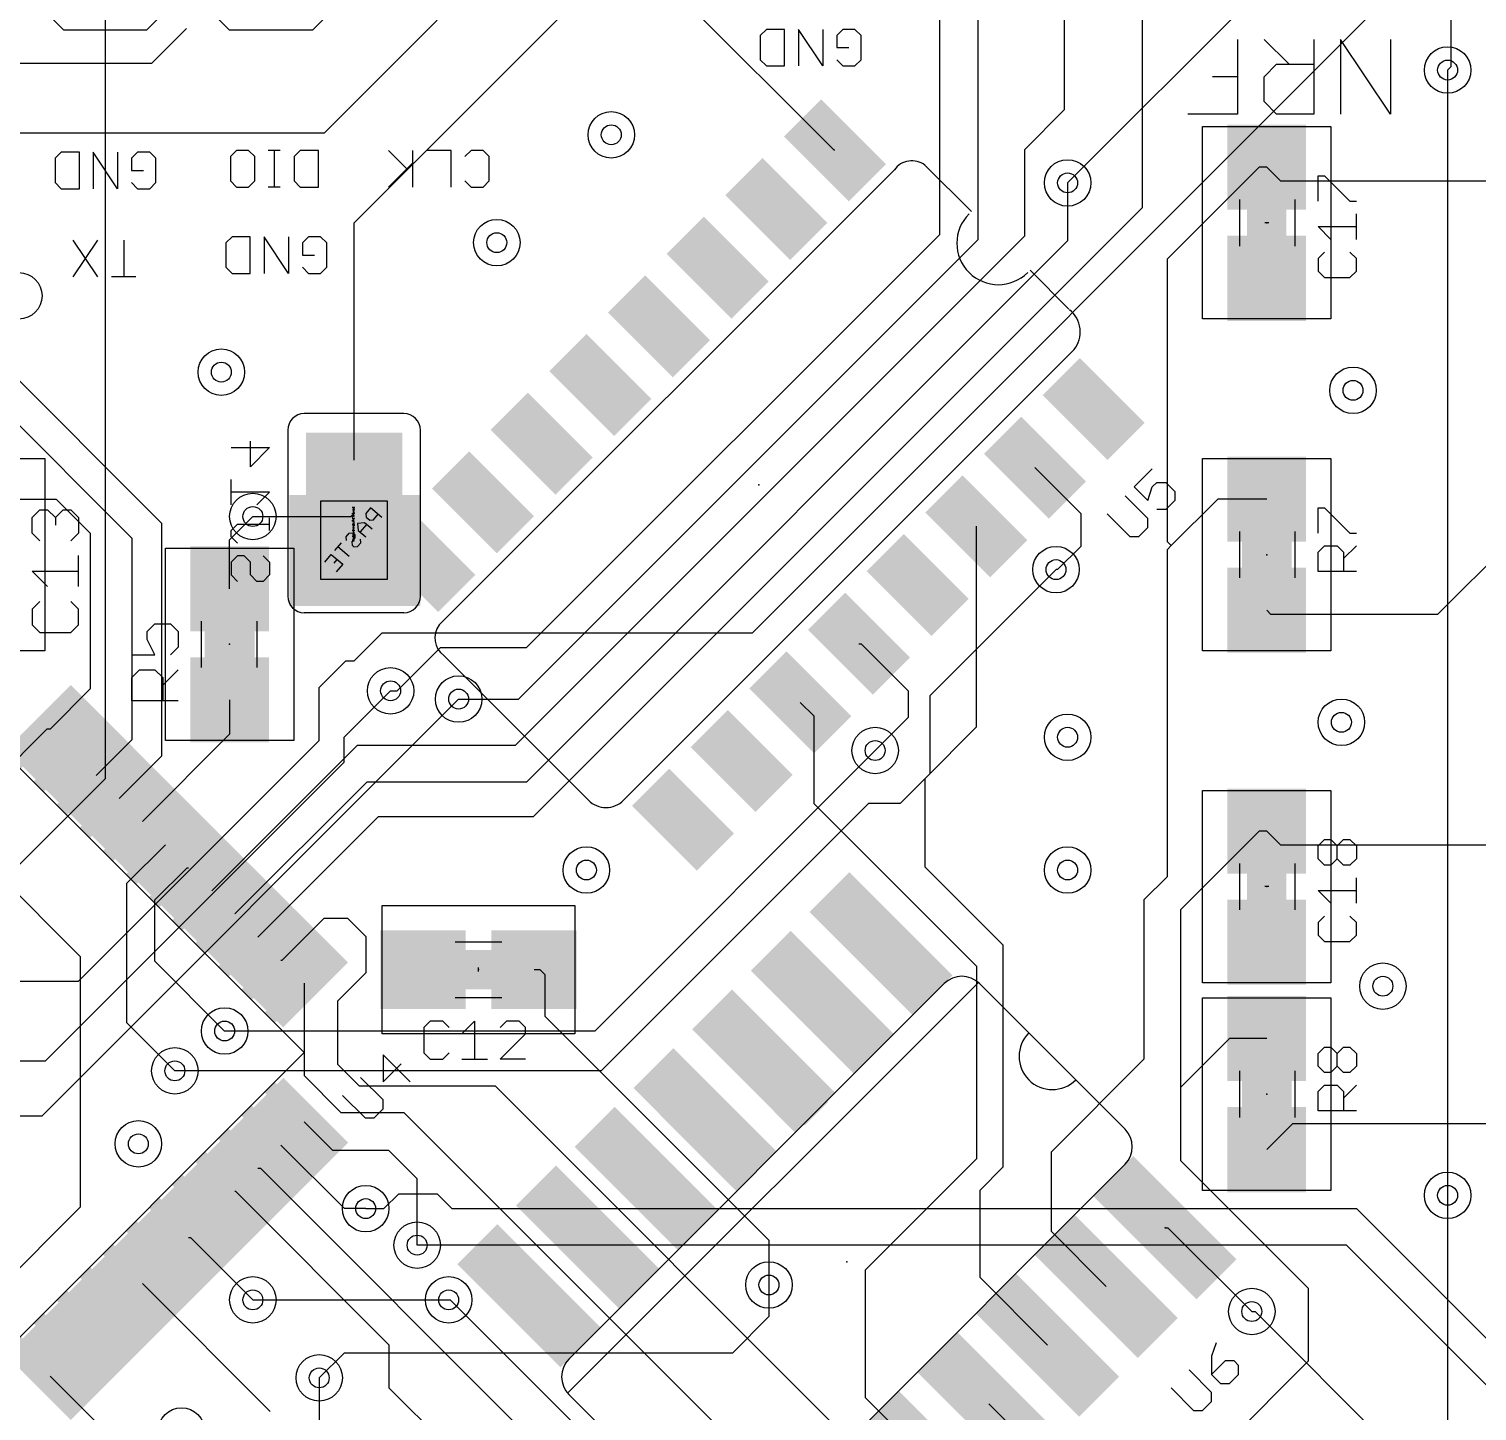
# Model space of a CAD drawing. Extents: x -2.5 to 58.7, y -2.3 to 56.7.
# Drawn here: x 22.33 to 44.49, y 22.45 to 43.61 of the extents above; entities that cross this region are included whole.
import ezdxf

# ---------------------------------------------------------------- set-up
doc = ezdxf.new("R2010")
doc.units = 0
for name, color, linetype in [('1', 22, 'CONTINUOUS'), ('16', 175, 'CONTINUOUS'), ('18', 82, 'CONTINUOUS'), ('21', 253, 'CONTINUOUS'), ('22', 253, 'CONTINUOUS'), ('23', 7, 'CONTINUOUS'), ('24', 7, 'CONTINUOUS'), ('25', 253, 'CONTINUOUS'), ('26', 253, 'CONTINUOUS'), ('28', 253, 'CONTINUOUS'), ('29', 253, 'CONTINUOUS'), ('30', 253, 'CONTINUOUS'), ('31', 253, 'CONTINUOUS'), ('32', 253, 'CONTINUOUS'), ('35', 253, 'CONTINUOUS'), ('39', 22, 'CONTINUOUS'), ('44', 253, 'CONTINUOUS'), ('51', 253, 'CONTINUOUS'), ('52', 253, 'CONTINUOUS')]:
    doc.layers.add(name, color=color, linetype=linetype)

# ---------------------------------------------------------------- blocks, each defined once
blk = doc.blocks.new('RECT')
blk.add_solid([(-0.5, -0.5), (0.5, -0.5), (-0.5, 0.5), (0.5, 0.5)])
blk = doc.blocks.new('ROUNDV')
blk.add_circle((0, 0), 0.5)

msp = doc.modelspace()

# ---------------------------------------------------------------- linework, layer by layer
at = {"layer": '1'}
for p, q in [((38.1762, 45.8724), (38.1762, 42.3672)), ((44.0944, 45.5676), (44.0944, 43.0276)), ((36.8554, 40.386), (36.8554, 45.0596)), ((39.37, 45.085), (39.37, 40.8686)), ((34.6534, 41.7498), (32.3088, 44.0944)), ((28.575, 43.7388), (26.8478, 42.0116)), ((36.2712, 40.4622), (36.2712, 43.7388)), ((24.7396, 43.6118), (24.2062, 43.0784)), ((24.2062, 43.0784), (19.558, 43.0784)), ((44.0944, 43.0276), (44.0436, 42.9768)), ((17.7292, 42.672), (24.3586, 36.0426)), ((38.1762, 42.3672), (37.5666, 41.7576)), ((26.8478, 42.0116), (19.9898, 42.0116)), ((34.6658, 41.7498), (34.6534, 41.7498)), ((37.5666, 41.7576), (37.5666, 40.4368)), ((41.1598, 41.49), (39.751, 40.0812)), ((41.275, 41.49), (41.1598, 41.49)), ((41.49, 41.275), (41.275, 41.49)), ((38.227, 41.2496), (38.227, 40.3606)), ((47.498, 41.275), (41.49, 41.275)), ((18.669, 41.0464), (23.9014, 35.814)), ((39.37, 40.8686), (30.0482, 31.5468)), ((37.5666, 40.4368), (29.7688, 32.639)), ((29.8196, 33.3502), (36.8554, 40.386)), ((29.9466, 34.1376), (36.2712, 40.4622)), ((38.227, 40.3606), (29.9466, 32.0802)), ((39.751, 40.0812), (39.751, 35.7632)), ((37.7276, 36.892), (38.4302, 36.1893)), ((21.59, 36.41), (22.7466, 36.41)), ((22.7466, 36.41), (23.2664, 35.8902)), ((40.5248, 36.41), (39.8145, 35.6997)), ((41.275, 36.41), (40.5248, 36.41)), ((25.4, 35.7886), (25.7556, 36.1442)), ((38.4302, 36.1893), (38.4302, 35.687)), ((45.4406, 36.195), (43.8912, 34.6456)), ((24.3586, 36.0426), (24.3586, 32.4764)), ((36.8295, 35.9939), (36.8295, 32.9179)), ((23.2664, 35.8902), (23.2664, 33.5055)), ((23.9014, 35.814), (23.9014, 32.7263)), ((25.4, 35.0384), (25.4, 35.7886)), ((38.4302, 35.687), (38.0746, 35.3314)), ((39.751, 35.7632), (39.8145, 35.6997)), ((39.8145, 35.6997), (39.751, 35.6362)), ((39.751, 35.6362), (39.751, 30.6324)), ((38.0746, 35.3314), (38.0492, 35.3314)), ((41.3394, 34.6456), (41.275, 34.71)), ((43.8912, 34.6456), (41.3394, 34.6456)), ((27.9654, 33.4772), (28.6258, 34.1376)), ((28.6258, 34.1376), (29.9466, 34.1376)), ((35.0335, 34.1979), (35.0679, 34.1979)), ((35.0679, 34.1979), (35.7886, 33.4772)), ((23.2664, 33.5055), (22.6507, 32.8897)), ((27.8638, 33.4772), (27.9654, 33.4772)), ((35.7886, 33.4772), (35.7886, 33.0708)), ((25.4, 33.3384), (25.4, 32.8107)), ((28.9052, 33.3502), (29.8196, 33.3502)), ((34.1355, 33.2999), (34.3408, 33.0945)), ((34.3408, 33.0945), (34.3408, 31.75)), ((35.7886, 33.0708), (35.2806, 32.5628)), ((22.6027, 32.8897), (21.844, 32.131)), ((22.6507, 32.8897), (22.6027, 32.8897)), ((25.4, 32.8107), (24.0649, 31.4755)), ((36.8295, 32.9179), (36.0426, 32.131)), ((23.9014, 32.7263), (23.3578, 32.1826)), ((27.3497, 32.639), (25.1255, 30.4149)), ((29.7688, 32.639), (27.3497, 32.639)), ((24.3586, 32.4764), (23.7113, 31.8291)), ((27.498, 32.0802), (25.4791, 30.0613)), ((29.9466, 32.0802), (27.498, 32.0802)), ((36.0426, 32.131), (36.0426, 30.7848)), ((34.3408, 31.75), (36.83, 29.2608)), ((27.6717, 31.5468), (25.8326, 29.7078)), ((30.0482, 31.5468), (27.6717, 31.5468)), ((41.1598, 31.33), (39.9542, 30.1244)), ((41.275, 31.33), (41.1598, 31.33)), ((41.49, 31.115), (41.275, 31.33)), ((23.8252, 30.5308), (24.4164, 31.122)), ((24.4164, 31.122), (24.4184, 31.122)), ((47.498, 31.115), (41.49, 31.115)), ((21.844, 30.6832), (23.114, 29.4132)), ((24.257, 30.2768), (24.7486, 30.7684)), ((24.7486, 30.7684), (24.772, 30.7684)), ((36.0426, 30.7848), (37.2364, 29.591)), ((39.751, 30.6324), (39.3954, 30.2768)), ((23.8252, 28.3972), (23.8252, 30.5308)), ((24.257, 29.337), (24.257, 30.2768)), ((39.3954, 30.2768), (39.3954, 27.8384)), ((26.2046, 29.3542), (26.8478, 29.9974)), ((26.8478, 29.9974), (27.2034, 29.9974)), ((27.2034, 29.9974), (27.4828, 29.718)), ((39.9542, 30.1244), (39.9542, 27.4066)), ((27.4828, 29.718), (27.4828, 29.1592)), ((37.2364, 29.591), (37.2364, 26.1874)), ((23.114, 29.4132), (23.114, 25.5749)), ((25.3238, 28.2702), (24.257, 29.337)), ((26.1862, 29.3542), (26.2046, 29.3542)), ((36.83, 29.2608), (36.83, 26.3144)), ((27.4828, 29.1592), (27.051, 28.7274)), ((30.06, 29.21), (30.1498, 29.21)), ((30.1498, 29.21), (30.226, 29.1338)), ((30.226, 29.1338), (30.226, 28.4988)), ((26.5397, 29.0007), (26.5397, 27.5877)), ((27.051, 28.7274), (27.051, 27.7622)), ((24.5618, 27.6606), (23.8252, 28.3972)), ((30.226, 28.4988), (33.655, 25.0698)), ((40.7026, 28.155), (39.9542, 27.4066)), ((41.275, 28.155), (40.7026, 28.155)), ((27.051, 27.7622), (27.3812, 27.432)), ((39.3954, 27.8384), (37.973, 26.416)), ((26.5397, 27.5877), (27.1018, 27.0256)), ((27.3812, 27.432), (29.464, 27.432)), ((29.464, 27.432), (36.8046, 20.0914)), ((39.9542, 27.4066), (39.9542, 26.289)), ((26.9777, 26.4414), (26.5397, 26.8793)), ((27.1018, 27.0256), (28.067, 27.0256)), ((28.067, 27.0256), (36.0172, 19.0754)), ((41.6678, 26.8478), (41.275, 26.455)), ((44.831, 26.8478), (41.6678, 26.8478)), ((27.1596, 25.5524), (26.1862, 26.5258)), ((27.8384, 26.4414), (26.9777, 26.4414)), ((28.2702, 26.0096), (27.8384, 26.4414)), ((37.973, 26.416), (37.973, 25.2075)), ((25.8326, 26.1722), (25.8724, 26.1722)), ((25.8724, 26.1722), (31.115, 20.9296)), ((36.83, 26.3144), (35.1282, 24.6126)), ((37.2364, 26.1874), (36.8808, 25.8318)), ((39.9542, 26.289), (41.91, 24.3332)), ((28.2702, 24.9936), (28.2702, 26.0096)), ((25.4791, 25.8187), (25.4893, 25.8187)), ((25.4893, 25.8187), (27.8384, 23.4696)), ((36.8808, 25.8318), (36.8808, 24.5037)), ((44.0436, 25.7556), (44.0436, 20.2184)), ((23.114, 25.5749), (20.5293, 22.9902)), ((27.4828, 25.5524), (27.1596, 25.5524)), ((39.7256, 25.27), (39.7161, 25.2605)), ((24.772, 25.1116), (24.7994, 25.1116)), ((24.7994, 25.1116), (25.7556, 24.1554)), ((33.655, 25.0698), (33.655, 24.384)), ((37.973, 25.2075), (38.8181, 24.3624)), ((39.7161, 25.2605), (39.7635, 25.2605)), ((39.7635, 25.2605), (41.0464, 23.9776)), ((35.1282, 24.6126), (35.1282, 22.6641)), ((26.02, 22.4493), (24.0649, 24.4045)), ((36.8808, 24.5037), (37.92, 23.4644)), ((41.91, 24.3332), (41.91, 23.2156)), ((28.7528, 24.1554), (28.7782, 24.1554)), ((28.7782, 24.1554), (34.0106, 18.923)), ((27.8384, 23.4696), (27.8384, 22.8092)), ((41.91, 23.2156), (40.1574, 21.463)), ((23.495, 22.1459), (22.6507, 22.9902)), ((26.7716, 22.9616), (26.7716, 22.2758)), ((27.8384, 22.8092), (28.6766, 21.971)), ((35.1282, 22.6641), (36.124, 21.6684)), ((38.1254, 21.463), (37.022, 22.5664))]:
    msp.add_line(p, q, dxfattribs=at)
at = {"layer": '16'}
for p, q in [((27.305, 40.64), (32.766, 46.101)), ((41.91, 44.9326), (38.227, 41.2496)), ((23.495, 44.7294), (23.495, 32.131)), ((33.401, 34.3662), (43.6372, 44.6024)), ((44.0436, 42.9768), (44.0436, 25.7556)), ((27.305, 37.0078), (27.305, 40.64)), ((25.7556, 36.1442), (27.2542, 36.1442)), ((27.2542, 36.1442), (27.305, 36.195)), ((38.0492, 35.3314), (36.1188, 33.401)), ((27.305, 33.9344), (27.7368, 34.3662)), ((27.7368, 34.3662), (33.401, 34.3662)), ((26.7716, 33.528), (27.178, 33.9344)), ((27.178, 33.9344), (27.305, 33.9344)), ((26.7716, 32.7152), (26.7716, 33.528)), ((27.1526, 32.766), (27.8638, 33.4772)), ((22.5298, 26.9748), (28.9052, 33.3502)), ((36.1188, 33.401), (36.1188, 32.2072)), ((23.0886, 29.0322), (26.7716, 32.7152)), ((27.1526, 32.385), (27.1526, 32.766)), ((22.5806, 27.813), (27.1526, 32.385)), ((35.2806, 32.5628), (30.988, 28.2702)), ((36.1188, 32.2072), (35.6616, 31.75)), ((23.495, 32.131), (20.32, 28.956)), ((35.179, 31.75), (31.0896, 27.6606)), ((35.6616, 31.75), (35.179, 31.75)), ((21.5392, 29.0322), (23.0886, 29.0322)), ((30.988, 28.2702), (25.3238, 28.2702)), ((21.082, 27.813), (22.5806, 27.813)), ((31.0896, 27.6606), (24.5618, 27.6606)), ((21.8694, 26.9748), (22.5298, 26.9748)), ((27.7622, 25.5524), (27.9908, 25.781)), ((27.9908, 25.781), (28.575, 25.781)), ((28.575, 25.781), (28.8036, 25.5524)), ((27.4828, 25.5524), (27.7622, 25.5524)), ((28.8036, 25.5524), (42.6466, 25.5524)), ((47.879, 20.32), (42.6466, 25.5524)), ((42.4942, 24.9936), (28.2702, 24.9936)), ((45.9486, 21.5392), (42.4942, 24.9936)), ((33.655, 24.384), (33.655, 23.9014)), ((25.7556, 24.1554), (28.7528, 24.1554)), ((41.0464, 23.9776), (41.0972, 23.9776)), ((41.0972, 23.9776), (44.0944, 20.9804)), ((33.655, 23.9014), (33.0962, 23.3426)), ((27.1526, 23.3426), (26.7716, 22.9616)), ((33.0962, 23.3426), (27.1526, 23.3426))]:
    msp.add_line(p, q, dxfattribs=at)
at = {"layer": '21'}
for p, q in [((22.86, 43.5864), (22.225, 44.2214)), ((24.765, 44.2214), (24.13, 43.5864)), ((25.4, 43.5864), (24.765, 44.2214)), ((27.305, 44.2214), (26.67, 43.5864)), ((24.13, 43.5864), (22.86, 43.5864)), ((26.67, 43.5864), (25.4, 43.5864)), ((35.5748, 41.4515), (28.6072, 34.4839)), ((36.0429, 41.5222), (36.7535, 40.8116)), ((41.3055, 40.64), (41.2445, 40.64)), ((38.2476, 39.3175), (37.6515, 39.9136)), ((31.4304, 31.8021), (38.3273, 38.699)), ((28.6779, 34.0158), (30.8916, 31.8021)), ((21.59, 32.8897), (26.5397, 27.94)), ((41.3055, 30.48), (41.2445, 30.48)), ((29.21, 29.1795), (29.21, 29.2405)), ((36.8604, 29.0142), (30.5742, 22.728)), ((37.6327, 28.2419), (36.8783, 28.9962)), ((38.3511, 27.5235), (37.6327, 28.2419)), ((26.5397, 27.94), (21.59, 22.9902)), ((39.1054, 26.7691), (38.3511, 27.5235)), ((30.5922, 22.7101), (32.8193, 20.483))]:
    msp.add_line(p, q, dxfattribs=at)
for centre, radius, start, end in [((35.8441, 41.253), 0.3346, 53.5598, 143.62), ((37.1665, 40.3267), 0.635, 134.9999, 314.9999), ((37.9873, 38.9684), 0.4338, 321.6055, 51.6294), ((28.8766, 34.2852), 0.3348, 143.5898, 233.5898), ((31.161, 32.0714), 0.3809, 224.985, 315.015), ((36.6089, 28.7268), 0.381, 45, 135), ((37.9919, 27.8827), 0.508, 135, 315), ((38.836, 26.4997), 0.381, 315, 45), ((30.8616, 22.9795), 0.381, 135, 225)]:
    msp.add_arc(centre, radius, start, end, dxfattribs=at)
at = {"layer": '22'}
for p, q in [((28.067, 37.719), (26.543, 37.719)), ((26.289, 37.465), (26.289, 34.925)), ((28.321, 34.925), (28.321, 37.465)), ((28.067, 34.671), (26.543, 34.671))]:
    msp.add_line(p, q, dxfattribs=at)
for centre, start, end in [((26.543, 37.465), 90, 180), ((28.067, 37.465), 0, 90), ((26.543, 34.925), 180, 270), ((28.067, 34.925), 270, 0)]:
    msp.add_arc(centre, 0.254, start, end, dxfattribs=at)
at = {"layer": '23'}
for p in [(41.275, 40.64), (33.5026, 36.6268), (41.275, 35.56), (25.4, 34.1884), (41.275, 30.48), (29.21, 29.21), (41.275, 27.305), (34.8488, 24.7396)]:
    msp.add_point(p, dxfattribs=at)
at = {"layer": '24'}
msp.add_point((27.305, 36.195), dxfattribs=at)
at = {"layer": '25'}
for p, q in [((33.6157, 43.5991), (33.5225, 43.5059)), ((33.5225, 43.5059), (33.5225, 43.133)), ((33.8953, 43.5991), (33.6157, 43.5991)), ((33.8953, 43.0398), (33.8953, 43.5991)), ((34.48, 43.0398), (34.1072, 43.5991)), ((34.1072, 43.5991), (34.1072, 43.0398)), ((34.48, 43.5991), (34.48, 43.0398)), ((34.7851, 43.5991), (34.6919, 43.5059)), ((34.6919, 43.5059), (34.6919, 43.3195)), ((34.9715, 43.5991), (34.7851, 43.5991)), ((35.0647, 43.5059), (34.9715, 43.5991)), ((35.0647, 43.133), (35.0647, 43.5059)), ((40.8285, 43.4467), (40.8285, 42.3027)), ((41.6166, 43.0654), (41.2353, 43.4467)), ((41.9979, 43.4467), (41.9979, 42.3027)), ((43.1673, 42.3027), (42.4047, 43.4467)), ((42.4047, 43.4467), (42.4047, 42.3027)), ((43.1673, 43.4467), (43.1673, 42.3027)), ((34.6919, 43.3195), (34.8783, 43.3195)), ((33.5225, 43.133), (33.6157, 43.0398)), ((33.6157, 43.0398), (33.8953, 43.0398)), ((34.6919, 43.133), (34.7851, 43.0398)), ((34.7851, 43.0398), (34.9715, 43.0398)), ((34.9715, 43.0398), (35.0647, 43.133)), ((41.2353, 42.8747), (41.4259, 43.0654)), ((41.4259, 43.0654), (41.9979, 43.0654)), ((40.8285, 42.8747), (40.4472, 42.8747)), ((41.2353, 42.4934), (41.2353, 42.8747)), ((41.4259, 42.3027), (41.2353, 42.4934)), ((40.8285, 42.3027), (40.0659, 42.3027)), ((41.9979, 42.3027), (41.4259, 42.3027)), ((22.8207, 41.7195), (22.7275, 41.6263)), ((23.1003, 41.7195), (22.8207, 41.7195)), ((23.1003, 41.1602), (23.1003, 41.7195)), ((23.685, 41.1602), (23.3122, 41.7195)), ((23.3122, 41.7195), (23.3122, 41.1602)), ((23.685, 41.7195), (23.685, 41.1602)), ((23.9901, 41.7195), (23.8969, 41.6263)), ((24.1765, 41.7195), (23.9901, 41.7195)), ((24.2697, 41.6263), (24.1765, 41.7195)), ((25.5048, 41.7449), (25.4116, 41.6517)), ((25.6912, 41.7449), (25.5048, 41.7449)), ((25.7844, 41.6517), (25.6912, 41.7449)), ((26.1742, 41.7449), (25.9878, 41.7449)), ((26.081, 41.7449), (26.081, 41.1856)), ((26.4793, 41.7449), (26.3861, 41.6517)), ((26.7589, 41.7449), (26.4793, 41.7449)), ((26.7589, 41.1856), (26.7589, 41.7449)), ((28.1125, 41.4653), (27.8329, 41.7449)), ((28.2057, 41.1856), (28.2057, 41.7449)), ((28.7904, 41.7449), (28.4176, 41.7449)), ((28.7904, 41.1856), (28.7904, 41.7449)), ((29.0955, 41.7449), (29.0023, 41.6517)), ((29.2819, 41.7449), (29.0955, 41.7449)), ((29.3751, 41.6517), (29.2819, 41.7449)), ((22.7275, 41.6263), (22.7275, 41.2534)), ((23.8969, 41.6263), (23.8969, 41.4399)), ((24.2697, 41.2534), (24.2697, 41.6263)), ((25.4116, 41.6517), (25.4116, 41.2788)), ((25.7844, 41.2788), (25.7844, 41.6517)), ((26.3861, 41.6517), (26.3861, 41.2788)), ((28.2057, 41.5585), (27.8329, 41.1856)), ((29.3751, 41.2788), (29.3751, 41.6517)), ((22.7275, 41.2534), (22.8207, 41.1602)), ((23.8969, 41.4399), (24.0833, 41.4399)), ((23.8969, 41.2534), (23.9901, 41.1602)), ((24.1765, 41.1602), (24.2697, 41.2534)), ((25.4116, 41.2788), (25.5048, 41.1856)), ((25.6912, 41.1856), (25.7844, 41.2788)), ((26.3861, 41.2788), (26.4793, 41.1856)), ((29.0023, 41.2788), (29.0955, 41.1856)), ((29.2819, 41.1856), (29.3751, 41.2788)), ((42.0619, 40.9697), (42.0619, 41.3595)), ((42.0619, 41.3595), (42.1594, 41.3595)), ((42.1594, 41.3595), (42.5492, 40.9697)), ((22.8207, 41.1602), (23.1003, 41.1602)), ((23.9901, 41.1602), (24.1765, 41.1602)), ((25.5048, 41.1856), (25.6912, 41.1856)), ((26.1742, 41.1856), (25.9878, 41.1856)), ((26.4793, 41.1856), (26.7589, 41.1856)), ((29.0955, 41.1856), (29.2819, 41.1856)), ((42.5492, 40.9697), (42.6466, 40.9697)), ((42.2568, 40.385), (42.0619, 40.5799)), ((42.0619, 40.5799), (42.6466, 40.5799)), ((42.6466, 40.385), (42.6466, 40.7748)), ((23.3802, 39.814), (23.0074, 40.3733)), ((23.0074, 39.814), (23.3802, 40.3733)), ((23.7785, 40.3733), (23.7785, 39.814)), ((25.4369, 40.4241), (25.3437, 40.3309)), ((25.7165, 40.4241), (25.4369, 40.4241)), ((25.7165, 39.8648), (25.7165, 40.4241)), ((26.3012, 39.8648), (25.9284, 40.4241)), ((25.9284, 40.4241), (25.9284, 39.8648)), ((26.3012, 40.4241), (26.3012, 39.8648)), ((26.6063, 40.4241), (26.513, 40.3309)), ((26.7927, 40.4241), (26.6063, 40.4241)), ((26.8859, 40.3309), (26.7927, 40.4241)), ((25.3437, 40.3309), (25.3437, 39.958)), ((26.513, 40.3309), (26.513, 40.1445)), ((26.513, 40.1445), (26.6995, 40.1445)), ((26.8859, 39.958), (26.8859, 40.3309)), ((42.1594, 40.1901), (42.0619, 40.0926)), ((42.6466, 40.0926), (42.5492, 40.1901)), ((25.3437, 39.958), (25.4369, 39.8648)), ((26.513, 39.958), (26.6063, 39.8648)), ((26.7927, 39.8648), (26.8859, 39.958)), ((42.0619, 40.0926), (42.0619, 39.8978)), ((42.6466, 39.8978), (42.6466, 40.0926)), ((23.9649, 39.814), (23.5921, 39.814)), ((25.4369, 39.8648), (25.7165, 39.8648)), ((26.6063, 39.8648), (26.7927, 39.8648)), ((42.0619, 39.8978), (42.1594, 39.8003)), ((42.1594, 39.8003), (42.5492, 39.8003)), ((42.5492, 39.8003), (42.6466, 39.8978)), ((39.5234, 36.872), (39.2478, 36.5964)), ((39.2478, 36.5964), (39.4545, 36.3897)), ((39.4545, 36.3897), (39.5234, 36.5964)), ((39.5234, 36.5964), (39.5923, 36.6653)), ((39.5923, 36.6653), (39.7301, 36.6653)), ((39.7301, 36.6653), (39.868, 36.5275)), ((39.4545, 36.114), (39.11, 36.4586)), ((39.868, 36.3897), (39.7301, 36.2518)), ((39.868, 36.5275), (39.868, 36.3897)), ((22.3768, 36.1287), (22.4954, 36.2473)), ((22.4954, 36.2473), (22.6141, 36.2473)), ((22.6141, 36.2473), (22.7327, 36.1287)), ((22.7327, 36.1287), (22.8513, 36.2473)), ((22.8513, 36.2473), (22.97, 36.2473)), ((22.97, 36.2473), (23.0886, 36.1287)), ((38.8344, 36.1829), (39.1789, 35.8384)), ((39.7301, 36.2518), (39.5923, 36.2518)), ((42.0619, 35.8897), (42.0619, 36.2795)), ((42.0619, 36.2795), (42.1594, 36.2795)), ((42.1594, 36.2795), (42.5492, 35.8897)), ((22.3768, 35.8914), (22.3768, 36.1287)), ((22.7327, 36.1287), (22.7327, 36.01)), ((23.0886, 36.1287), (23.0886, 35.8914)), ((39.3167, 35.8384), (39.4545, 35.9762)), ((39.4545, 35.9762), (39.4545, 36.114)), ((22.4954, 35.7728), (22.3768, 35.8914)), ((23.0886, 35.8914), (22.97, 35.7728)), ((39.1789, 35.8384), (39.3167, 35.8384)), ((42.0619, 35.5973), (42.1594, 35.6948)), ((42.1594, 35.6948), (42.3543, 35.6948)), ((42.3543, 35.6948), (42.4517, 35.5973)), ((42.4517, 35.4999), (42.6466, 35.6948)), ((42.5492, 35.8897), (42.6466, 35.8897)), ((23.0886, 35.0711), (23.0886, 35.5457)), ((42.0619, 35.305), (42.0619, 35.5973)), ((42.4517, 35.5973), (42.4517, 35.305)), ((22.6141, 35.0711), (22.3768, 35.3084)), ((22.3768, 35.3084), (23.0886, 35.3084)), ((42.6466, 35.305), (42.0619, 35.305)), ((22.4954, 34.844), (22.3768, 34.7254)), ((23.0886, 34.7254), (22.97, 34.844)), ((22.3768, 34.7254), (22.3768, 34.4881)), ((23.0886, 34.4881), (23.0886, 34.7254)), ((22.3768, 34.4881), (22.4954, 34.3695)), ((22.4954, 34.3695), (22.97, 34.3695)), ((22.97, 34.3695), (23.0886, 34.4881)), ((23.9008, 34.501), (23.9008, 34.0264)), ((24.1381, 34.3823), (24.2567, 34.501)), ((24.1381, 34.2637), (24.1381, 34.3823)), ((24.2567, 34.501), (24.494, 34.501)), ((24.494, 34.501), (24.6126, 34.3823)), ((24.6126, 34.3823), (24.6126, 34.1451)), ((24.2567, 34.0264), (24.1381, 34.2637)), ((24.6126, 34.1451), (24.494, 34.0264)), ((23.9008, 34.0264), (24.2567, 34.0264)), ((23.9008, 33.6807), (24.0194, 33.7993)), ((24.0194, 33.7993), (24.2567, 33.7993)), ((24.2567, 33.7993), (24.3753, 33.6807)), ((24.3753, 33.5621), (24.6126, 33.7993)), ((23.9008, 33.3248), (23.9008, 33.6807)), ((24.3753, 33.6807), (24.3753, 33.3248)), ((24.6126, 33.3248), (23.9008, 33.3248)), ((42.0619, 31.102), (42.1594, 31.1995)), ((42.0619, 30.9071), (42.0619, 31.102)), ((42.1594, 31.1995), (42.2568, 31.1995)), ((42.2568, 31.1995), (42.3543, 31.102)), ((42.3543, 31.102), (42.4517, 31.1995)), ((42.3543, 30.9071), (42.3543, 31.102)), ((42.4517, 31.1995), (42.5492, 31.1995)), ((42.5492, 31.1995), (42.6466, 31.102)), ((42.6466, 31.102), (42.6466, 30.9071)), ((42.1594, 30.8097), (42.0619, 30.9071)), ((42.3543, 30.9071), (42.2568, 30.8097)), ((42.4517, 30.8097), (42.3543, 30.9071)), ((42.6466, 30.9071), (42.5492, 30.8097)), ((42.2568, 30.8097), (42.1594, 30.8097)), ((42.5492, 30.8097), (42.4517, 30.8097)), ((42.6466, 30.225), (42.6466, 30.6148)), ((42.2568, 30.225), (42.0619, 30.4199)), ((42.0619, 30.4199), (42.6466, 30.4199)), ((42.1594, 30.0301), (42.0619, 29.9327)), ((42.0619, 29.9327), (42.0619, 29.7378)), ((42.6466, 29.9327), (42.5492, 30.0301)), ((42.6466, 29.7378), (42.6466, 29.9327)), ((42.0619, 29.7378), (42.1594, 29.6403)), ((42.5492, 29.6403), (42.6466, 29.7378)), ((42.1594, 29.6403), (42.5492, 29.6403)), ((28.4678, 28.4231), (28.3703, 28.3256)), ((28.6627, 28.4231), (28.4678, 28.4231)), ((28.7601, 28.3256), (28.6627, 28.4231)), ((28.955, 28.2282), (29.1499, 28.4231)), ((29.1499, 28.4231), (29.1499, 27.8384)), ((29.6371, 28.4231), (29.5397, 28.3256)), ((29.832, 28.4231), (29.6371, 28.4231)), ((29.9295, 28.3256), (29.832, 28.4231)), ((28.3703, 28.3256), (28.3703, 27.9358)), ((29.5397, 27.8384), (29.9295, 28.2282)), ((29.9295, 28.2282), (29.9295, 28.3256)), ((28.3703, 27.9358), (28.4678, 27.8384)), ((28.6627, 27.8384), (28.7601, 27.9358)), ((42.0619, 27.927), (42.1594, 28.0245)), ((42.1594, 28.0245), (42.2568, 28.0245)), ((42.2568, 28.0245), (42.3543, 27.927)), ((42.3543, 27.927), (42.4517, 28.0245)), ((42.4517, 28.0245), (42.5492, 28.0245)), ((42.5492, 28.0245), (42.6466, 27.927)), ((28.1628, 27.4917), (27.7493, 27.9051)), ((27.7493, 27.9051), (27.7493, 27.4917)), ((27.7493, 27.4917), (28.025, 27.7673)), ((28.4678, 27.8384), (28.6627, 27.8384)), ((28.955, 27.8384), (29.3448, 27.8384)), ((29.9295, 27.8384), (29.5397, 27.8384)), ((42.0619, 27.7321), (42.0619, 27.927)), ((42.1594, 27.6347), (42.0619, 27.7321)), ((42.3543, 27.7321), (42.2568, 27.6347)), ((42.3543, 27.7321), (42.3543, 27.927)), ((42.4517, 27.6347), (42.3543, 27.7321)), ((42.6466, 27.7321), (42.5492, 27.6347)), ((42.6466, 27.927), (42.6466, 27.7321)), ((27.7493, 27.2161), (27.4048, 27.5606)), ((42.2568, 27.6347), (42.1594, 27.6347)), ((42.5492, 27.6347), (42.4517, 27.6347)), ((27.1292, 27.285), (27.4737, 26.9404)), ((42.0619, 27.3423), (42.1594, 27.4398)), ((42.0619, 27.05), (42.0619, 27.3423)), ((42.1594, 27.4398), (42.3543, 27.4398)), ((42.3543, 27.4398), (42.4517, 27.3423)), ((42.4517, 27.2449), (42.6466, 27.4398)), ((42.4517, 27.3423), (42.4517, 27.05)), ((27.6115, 26.9404), (27.7493, 27.0782)), ((27.7493, 27.0782), (27.7493, 27.2161)), ((42.6466, 27.05), (42.0619, 27.05)), ((27.4737, 26.9404), (27.6115, 26.9404)), ((40.4995, 23.4985), (40.4306, 23.2918)), ((40.4306, 23.2918), (40.4306, 23.0161)), ((40.4306, 22.7405), (40.0861, 23.085)), ((40.6373, 23.2229), (40.4306, 23.0161)), ((40.7751, 23.2229), (40.6373, 23.2229)), ((40.844, 23.1539), (40.7751, 23.2229)), ((40.844, 23.0161), (40.844, 23.1539)), ((40.4306, 23.0161), (40.5684, 22.8783)), ((40.5684, 22.8783), (40.7062, 22.8783)), ((40.7062, 22.8783), (40.844, 23.0161)), ((39.8104, 22.8094), (40.155, 22.4649)), ((40.4306, 22.6027), (40.4306, 22.7405)), ((40.155, 22.4649), (40.2928, 22.4649)), ((40.2928, 22.4649), (40.4306, 22.6027))]:
    msp.add_line(p, q, dxfattribs=at)
at = {"layer": '26'}
for p, q in [((25.7177, 36.9057), (25.7177, 37.2955)), ((25.4254, 37.198), (26.0101, 37.198)), ((26.0101, 37.198), (25.7177, 36.9057)), ((25.4254, 36.321), (25.4254, 36.7108)), ((26.0101, 36.5159), (25.4254, 36.5159)), ((25.8152, 36.321), (26.0101, 36.5159)), ((25.4254, 35.9312), (25.5228, 36.0286)), ((25.4254, 35.8337), (25.4254, 35.9312)), ((25.5228, 36.0286), (26.0101, 36.0286)), ((26.0101, 35.9312), (26.0101, 36.1261)), ((25.5228, 35.7363), (25.4254, 35.8337)), ((25.5228, 35.5414), (25.4254, 35.444)), ((25.6203, 35.5414), (25.5228, 35.5414)), ((25.7177, 35.444), (25.6203, 35.5414)), ((25.9126, 35.5414), (26.0101, 35.444)), ((25.4254, 35.444), (25.4254, 35.2491)), ((25.4254, 35.2491), (25.5228, 35.1516)), ((25.7177, 35.2491), (25.7177, 35.444)), ((25.8152, 35.1516), (25.7177, 35.2491)), ((26.0101, 35.2491), (25.9126, 35.1516)), ((26.0101, 35.444), (26.0101, 35.2491)), ((25.9126, 35.1516), (25.8152, 35.1516))]:
    msp.add_line(p, q, dxfattribs=at)
at = {"layer": '28'}
for p, q in [((27.2817, 36.1846), (27.2817, 36.1979)), ((27.2817, 36.1294), (27.2817, 36.1427)), ((27.285, 36.2767), (27.285, 36.29)), ((27.305, 36.2767), (27.285, 36.2767)), ((27.285, 36.2649), (27.305, 36.2649)), ((27.2883, 36.2532), (27.285, 36.2499)), ((27.285, 36.2499), (27.285, 36.2432)), ((27.285, 36.2432), (27.2883, 36.2399)), ((27.2983, 36.2348), (27.285, 36.2348)), ((27.285, 36.2214), (27.2983, 36.2214)), ((27.285, 36.203), (27.305, 36.203)), ((27.295, 36.1729), (27.285, 36.1729)), ((27.2883, 36.1611), (27.285, 36.1578)), ((27.285, 36.1578), (27.285, 36.1478)), ((27.285, 36.1478), (27.305, 36.1478)), ((27.2917, 36.2532), (27.2883, 36.2532)), ((27.2917, 36.1611), (27.2883, 36.1611)), ((27.295, 36.2499), (27.2917, 36.2532)), ((27.295, 36.2164), (27.2917, 36.213)), ((27.2917, 36.213), (27.2917, 36.203)), ((27.295, 36.1578), (27.2917, 36.1611)), ((27.295, 36.2767), (27.295, 36.2834)), ((27.295, 36.2432), (27.295, 36.2499)), ((27.2983, 36.2399), (27.295, 36.2432)), ((27.295, 36.2214), (27.295, 36.2348)), ((27.3017, 36.2164), (27.295, 36.2164)), ((27.295, 36.1729), (27.3017, 36.1795)), ((27.3017, 36.1662), (27.295, 36.1729)), ((27.2983, 36.1611), (27.295, 36.1578)), ((27.295, 36.1478), (27.295, 36.1578)), ((27.3017, 36.2399), (27.2983, 36.2399)), ((27.305, 36.2281), (27.2983, 36.2348)), ((27.2983, 36.2214), (27.305, 36.2281)), ((27.3017, 36.1611), (27.2983, 36.1611)), ((27.3017, 36.2532), (27.305, 36.2499)), ((27.305, 36.2432), (27.3017, 36.2399)), ((27.305, 36.213), (27.3017, 36.2164)), ((27.3017, 36.1795), (27.305, 36.1795)), ((27.305, 36.1662), (27.3017, 36.1662)), ((27.305, 36.1578), (27.3017, 36.1611)), ((27.305, 36.29), (27.305, 36.2767)), ((27.305, 36.2583), (27.305, 36.2716)), ((27.305, 36.2499), (27.305, 36.2432)), ((27.305, 36.203), (27.305, 36.213)), ((27.305, 36.1478), (27.305, 36.1578)), ((27.2817, 36.0741), (27.2817, 36.0875)), ((27.285, 36.1209), (27.2883, 36.1243)), ((27.285, 36.1143), (27.285, 36.1209)), ((27.2883, 36.1109), (27.285, 36.1143)), ((27.305, 36.0925), (27.285, 36.1059)), ((27.285, 36.1059), (27.305, 36.1059)), ((27.285, 36.0925), (27.305, 36.0925)), ((27.2883, 36.069), (27.285, 36.0657)), ((27.285, 36.0657), (27.285, 36.059)), ((27.285, 36.059), (27.2883, 36.0557)), ((27.285, 36.0373), (27.305, 36.0373)), ((27.285, 36.0289), (27.2883, 36.0322)), ((27.285, 36.0222), (27.285, 36.0289)), ((27.2883, 36.0189), (27.285, 36.0222)), ((27.285, 36.0138), (27.285, 36.0004)), ((27.285, 36.0004), (27.2983, 36.0138)), ((27.2883, 35.977), (27.285, 35.9736)), ((27.285, 35.9736), (27.285, 35.967)), ((27.285, 35.967), (27.2883, 35.9636)), ((27.285, 35.9368), (27.2883, 35.9401)), ((27.285, 35.9268), (27.285, 35.9368)), ((27.305, 35.9268), (27.285, 35.9268)), ((27.2983, 35.9217), (27.285, 35.9217)), ((27.285, 35.9084), (27.2983, 35.9084)), ((27.3017, 36.1109), (27.2883, 36.1109)), ((27.2917, 36.069), (27.2883, 36.069)), ((27.2883, 36.0322), (27.3017, 36.0322)), ((27.3017, 36.0189), (27.2883, 36.0189)), ((27.2917, 35.977), (27.2883, 35.977)), ((27.2883, 35.9401), (27.3017, 35.9401)), ((27.295, 36.0657), (27.2917, 36.069)), ((27.295, 35.9736), (27.2917, 35.977)), ((27.2983, 36.069), (27.295, 36.0657)), ((27.295, 36.0657), (27.295, 36.0624)), ((27.295, 36.0373), (27.295, 36.044)), ((27.295, 35.982), (27.295, 35.9954)), ((27.2983, 35.977), (27.295, 35.9736)), ((27.295, 35.9736), (27.295, 35.9703)), ((27.295, 35.9452), (27.295, 35.9585)), ((27.295, 35.9084), (27.295, 35.9217)), ((27.3017, 36.069), (27.2983, 36.069)), ((27.2983, 36.0138), (27.3017, 36.0138)), ((27.3017, 35.977), (27.2983, 35.977)), ((27.305, 35.915), (27.2983, 35.9217)), ((27.2983, 35.9084), (27.305, 35.915)), ((27.3017, 36.1243), (27.305, 36.1209)), ((27.305, 36.1143), (27.3017, 36.1109)), ((27.305, 36.0657), (27.3017, 36.069)), ((27.3017, 36.0557), (27.305, 36.059)), ((27.3017, 36.0322), (27.305, 36.0289)), ((27.305, 36.0222), (27.3017, 36.0189)), ((27.3017, 36.0138), (27.305, 36.0105)), ((27.305, 36.0038), (27.3017, 36.0004)), ((27.305, 35.9736), (27.3017, 35.977)), ((27.3017, 35.9636), (27.305, 35.967)), ((27.3017, 35.9401), (27.305, 35.9368)), ((27.305, 36.1209), (27.305, 36.1143)), ((27.305, 36.059), (27.305, 36.0657)), ((27.305, 36.0373), (27.305, 36.0506)), ((27.305, 36.0289), (27.305, 36.0222)), ((27.305, 36.0105), (27.305, 36.0038)), ((27.305, 35.967), (27.305, 35.9736)), ((27.305, 35.9368), (27.305, 35.9268)), ((27.285, 35.89), (27.305, 35.89)), ((27.2917, 35.8598), (27.285, 35.8665)), ((27.285, 35.8531), (27.305, 35.8531)), ((27.285, 35.8347), (27.285, 35.8481)), ((27.305, 35.8347), (27.285, 35.8347)), ((27.285, 35.8163), (27.305, 35.8163)), ((27.305, 35.8112), (27.285, 35.8112)), ((27.285, 35.7979), (27.305, 35.7979)), ((27.285, 35.7895), (27.2883, 35.7928)), ((27.285, 35.7828), (27.285, 35.7895)), ((27.2883, 35.7795), (27.285, 35.7828)), ((27.285, 35.7677), (27.2883, 35.7711)), ((27.285, 35.7644), (27.285, 35.7677)), ((27.2883, 35.761), (27.285, 35.7644)), ((27.2883, 35.7928), (27.305, 35.7928)), ((27.305, 35.7795), (27.2883, 35.7795)), ((27.2883, 35.7711), (27.305, 35.7711)), ((27.295, 35.9033), (27.2917, 35.9)), ((27.2917, 35.9), (27.2917, 35.89)), ((27.295, 35.8665), (27.2917, 35.8631)), ((27.2917, 35.8631), (27.2917, 35.8531)), ((27.295, 35.8296), (27.2917, 35.8263)), ((27.2917, 35.8263), (27.2917, 35.8163)), ((27.3017, 35.9033), (27.295, 35.9033)), ((27.295, 35.8715), (27.295, 35.8849)), ((27.3017, 35.8665), (27.295, 35.8665)), ((27.295, 35.8347), (27.295, 35.8414)), ((27.3017, 35.8296), (27.295, 35.8296)), ((27.2983, 35.8045), (27.305, 35.8112)), ((27.305, 35.7979), (27.2983, 35.8045)), ((27.305, 35.9), (27.3017, 35.9033)), ((27.305, 35.8631), (27.3017, 35.8665)), ((27.305, 35.8263), (27.3017, 35.8296)), ((27.305, 35.89), (27.305, 35.9)), ((27.305, 35.8531), (27.305, 35.8631)), ((27.305, 35.8481), (27.305, 35.8347)), ((27.305, 35.8163), (27.305, 35.8263)), ((27.305, 35.7677), (27.305, 35.7744))]:
    msp.add_line(p, q, dxfattribs=at)
at = {"layer": '39'}
for p, q in [((40.292, 39.167), (40.292, 42.113)), ((40.292, 42.113), (42.258, 42.113)), ((42.258, 42.113), (42.258, 39.167)), ((42.258, 39.167), (40.292, 39.167)), ((20.607, 37.033), (22.573, 37.033)), ((22.573, 37.033), (22.573, 34.087)), ((40.292, 34.087), (40.292, 37.033)), ((40.292, 37.033), (42.258, 37.033)), ((42.258, 37.033), (42.258, 34.087)), ((24.417, 32.7154), (24.417, 35.6614)), ((24.417, 35.6614), (26.383, 35.6614)), ((26.383, 35.6614), (26.383, 32.7154)), ((22.573, 34.087), (20.607, 34.087)), ((42.258, 34.087), (40.292, 34.087)), ((26.383, 32.7154), (24.417, 32.7154)), ((40.292, 29.007), (40.292, 31.953)), ((40.292, 31.953), (42.258, 31.953)), ((42.258, 31.953), (42.258, 29.007)), ((27.737, 28.227), (27.737, 30.193)), ((27.737, 30.193), (30.683, 30.193)), ((30.683, 30.193), (30.683, 28.227)), ((42.258, 29.007), (40.292, 29.007)), ((40.292, 25.832), (40.292, 28.778)), ((40.292, 28.778), (42.258, 28.778)), ((42.258, 28.778), (42.258, 25.832)), ((30.683, 28.227), (27.737, 28.227)), ((42.258, 25.832), (40.292, 25.832))]:
    msp.add_line(p, q, dxfattribs=at)
at = {"layer": '44'}
for centre in [(44.0436, 42.9768), (31.242, 41.9862), (38.227, 41.2496), (29.4894, 40.3352), (25.273, 38.354), (42.5958, 38.0746), (25.7556, 36.1442), (38.0492, 35.3314), (27.8638, 33.4772), (28.9052, 33.3502), (42.418, 32.9946), (38.227, 32.766), (35.2806, 32.5628), (30.861, 30.734), (38.227, 30.734), (43.053, 28.956), (25.3238, 28.2702), (24.5618, 27.6606), (24.003, 26.543), (44.0436, 25.7556), (27.4828, 25.5524), (28.2702, 24.9936), (33.655, 24.384), (25.7556, 24.1554), (28.7528, 24.1554), (41.0464, 23.9776), (26.7716, 22.9616)]:
    msp.add_circle(centre, 0.1524, dxfattribs=at)
at = {"layer": '51'}
for p, q in [((40.856, 40.996), (40.856, 40.284)), ((41.707, 40.996), (41.707, 40.284)), ((40.856, 35.916), (40.856, 35.204)), ((41.707, 35.916), (41.707, 35.204)), ((24.968, 33.8324), (24.968, 34.5444)), ((25.819, 33.8324), (25.819, 34.5444)), ((40.856, 30.836), (40.856, 30.124)), ((41.707, 30.836), (41.707, 30.124)), ((29.566, 29.629), (28.854, 29.629)), ((36.3395, 28.9962), (30.5922, 23.2489)), ((29.566, 28.778), (28.854, 28.778)), ((40.856, 27.661), (40.856, 26.949)), ((41.707, 27.661), (41.707, 26.949)), ((33.3581, 20.483), (39.1054, 26.2303))]:
    msp.add_line(p, q, dxfattribs=at)
at = {"layer": '52'}
for p, q in [((26.797, 35.179), (26.797, 36.3855)), ((26.797, 36.3855), (27.813, 36.3855)), ((27.813, 36.3855), (27.813, 35.179)), ((27.5563, 36.277), (27.4828, 36.1894)), ((27.4828, 36.1894), (27.4875, 36.1356)), ((27.4875, 36.1356), (27.5459, 36.0866)), ((27.7316, 36.1299), (27.5563, 36.277)), ((27.5997, 36.0913), (27.6732, 36.179)), ((27.4644, 36.0488), (27.357, 36.0394)), ((27.357, 36.0394), (27.3664, 35.932)), ((27.3664, 35.932), (27.4832, 35.8339)), ((27.4936, 36.0243), (27.3956, 35.9075)), ((27.5813, 35.9508), (27.4644, 36.0488)), ((27.5459, 36.0866), (27.5997, 36.0913)), ((27.1054, 35.7395), (27.0073, 35.6227)), ((27.1822, 35.831), (27.2312, 35.8895)), ((27.1868, 35.7773), (27.1822, 35.831)), ((27.2312, 35.8895), (27.2849, 35.8942)), ((27.3188, 35.8159), (27.2698, 35.7575)), ((27.2698, 35.7575), (27.2745, 35.7038)), ((27.2745, 35.7038), (27.3037, 35.6793)), ((27.2849, 35.8942), (27.3141, 35.8697)), ((27.3141, 35.8697), (27.3188, 35.8159)), ((27.3574, 35.684), (27.4064, 35.7424)), ((27.4064, 35.7424), (27.4017, 35.7961)), ((26.857, 35.4435), (26.955, 35.5603)), ((26.955, 35.5603), (27.1303, 35.4133)), ((27.0427, 35.4868), (26.9936, 35.4284)), ((27.2316, 35.534), (27.0563, 35.6811)), ((27.3037, 35.6793), (27.3574, 35.684)), ((27.1303, 35.4133), (27.0322, 35.2964)), ((27.813, 35.179), (26.797, 35.179))]:
    msp.add_line(p, q, dxfattribs=at)

# ---------------------------------------------------------------- block references
at = {"layer": '1'}
for p, xscale, yscale, rotation in [((34.6658, 41.7498), 0.6, 1.2, 225), ((33.7678, 40.8518), 0.6, 1.2, 225), ((32.8697, 39.9537), 0.6, 1.2, 225), ((31.9717, 39.0557), 0.6, 1.2, 225), ((31.0737, 38.1577), 0.6, 1.2, 225), ((38.6256, 37.79), 0.6, 1.2, 225), ((30.1757, 37.2597), 0.6, 1.2, 225), ((37.7276, 36.892), 0.6, 1.2, 225), ((29.2776, 36.3616), 0.6, 1.2, 225), ((36.8295, 35.9939), 0.6, 1.2, 225), ((28.3796, 35.4636), 0.6, 1.2, 225), ((35.9315, 35.0959), 0.6, 1.2, 225), ((35.0335, 34.1979), 0.6, 1.2, 225), ((34.1355, 33.2999), 0.6, 1.2, 225), ((22.6507, 32.8897), 1.2, 0.3, 225), ((23.0042, 32.5362), 1.2, 0.3, 225), ((33.2374, 32.4018), 0.6, 1.2, 225), ((23.3578, 32.1826), 1.2, 0.3, 225), ((23.7113, 31.8291), 1.2, 0.3, 225), ((32.3394, 31.5038), 0.6, 1.2, 225), ((24.0649, 31.4755), 1.2, 0.3, 225), ((24.4184, 31.122), 1.2, 0.3, 225), ((24.772, 30.7684), 1.2, 0.3, 225), ((25.1255, 30.4149), 1.2, 0.3, 225), ((25.4791, 30.0613), 1.2, 0.3, 225), ((35.3697, 29.6069), 0.6604, 2.032, 225), ((25.8326, 29.7078), 1.2, 0.3, 225), ((26.1862, 29.3542), 1.2, 0.3, 225), ((26.5397, 29.0007), 1.2, 0.3, 225), ((34.4716, 28.7089), 0.6604, 2.032, 225), ((33.5736, 27.8108), 0.6604, 2.032, 225), ((32.6756, 26.9128), 0.6604, 2.032, 225), ((26.5397, 26.8793), 1.2, 0.3, 135), ((26.1862, 26.5258), 1.2, 0.3, 135), ((31.7776, 26.0148), 0.6604, 2.032, 225), ((25.8326, 26.1722), 1.2, 0.3, 135), ((25.4791, 25.8187), 1.2, 0.3, 135), ((39.7161, 25.2605), 0.6604, 2.032, 225), ((25.1255, 25.4651), 1.2, 0.3, 135), ((30.8795, 25.1168), 0.6604, 2.032, 225), ((24.772, 25.1116), 1.2, 0.3, 135), ((24.4184, 24.758), 1.2, 0.3, 135), ((38.8181, 24.3624), 0.6604, 2.032, 225), ((29.9815, 24.2187), 0.6604, 2.032, 225), ((24.0649, 24.4045), 1.2, 0.3, 135), ((23.7113, 24.0509), 1.2, 0.3, 135), ((37.92, 23.4644), 0.6604, 2.032, 225), ((23.3578, 23.6974), 1.2, 0.3, 135), ((23.0042, 23.3438), 1.2, 0.3, 135), ((22.6507, 22.9902), 1.2, 0.3, 135), ((37.022, 22.5664), 0.6604, 2.032, 225), ((36.124, 21.6684), 0.6604, 2.032, 225)]:
    msp.add_blockref('RECT', p, dxfattribs=dict(at, xscale=xscale, yscale=yscale, rotation=rotation))
at = {"layer": '1', "xscale": 1.1}
for p, rotation in [((41.275, 41.49), 270), ((41.275, 39.79), 270), ((41.275, 36.41), 270), ((25.4, 35.0384), 90), ((41.275, 34.71), 270), ((25.4, 33.3384), 90), ((41.275, 31.33), 270), ((41.275, 29.63), 270), ((28.36, 29.21), 180), ((30.06, 29.21), 180), ((41.275, 28.155), 270), ((41.275, 26.455), 270)]:
    msp.add_blockref('RECT', p, dxfattribs=dict(at, rotation=rotation))
at = {"layer": '16', "xscale": 0.635, "yscale": 1.27, "rotation": 270}
for p in [(27.305, 37.0078), (27.305, 36.195), (27.305, 35.3822)]:
    msp.add_blockref('RECT', p, dxfattribs=at)
at = {"layer": '18', "xscale": 0.7112, "yscale": 0.7112}
for p in [(44.0436, 42.9768), (44.0436, 42.9768), (31.242, 41.9862), (31.242, 41.9862), (38.227, 41.2496), (38.227, 41.2496), (29.4894, 40.3352), (29.4894, 40.3352), (22.1742, 39.5224), (22.1742, 39.5224), (25.273, 38.354), (25.273, 38.354), (42.5958, 38.0746), (42.5958, 38.0746), (25.7556, 36.1442), (25.7556, 36.1442), (38.0492, 35.3314), (38.0492, 35.3314), (27.8638, 33.4772), (27.8638, 33.4772), (28.9052, 33.3502), (28.9052, 33.3502), (42.418, 32.9946), (42.418, 32.9946), (38.227, 32.766), (38.227, 32.766), (35.2806, 32.5628), (35.2806, 32.5628), (30.861, 30.734), (30.861, 30.734), (38.227, 30.734), (38.227, 30.734), (43.053, 28.956), (43.053, 28.956), (25.3238, 28.2702), (25.3238, 28.2702), (24.5618, 27.6606), (24.5618, 27.6606), (24.003, 26.543), (24.003, 26.543), (44.0436, 25.7556), (44.0436, 25.7556), (27.4828, 25.5524), (27.4828, 25.5524), (28.2702, 24.9936), (28.2702, 24.9936), (33.655, 24.384), (33.655, 24.384), (25.7556, 24.1554), (25.7556, 24.1554), (28.7528, 24.1554), (28.7528, 24.1554), (41.0464, 23.9776), (41.0464, 23.9776), (26.7716, 22.9616), (26.7716, 22.9616), (24.6634, 22.1488), (24.6634, 22.1488)]:
    msp.add_blockref('ROUNDV', p, dxfattribs=at)
at = {"layer": '21', "xscale": 0.4572, "yscale": 0.762}
for p, rotation in [((41.275, 35.56), 270), ((25.4, 34.1884), 90), ((41.275, 27.305), 270)]:
    msp.add_blockref('RECT', p, dxfattribs=dict(at, rotation=rotation))
at = {"layer": '29'}
for p, xscale, yscale, rotation in [((34.6658, 41.7498), 0.8032, 1.4032, 225), ((41.275, 41.49), 1.3032, 1.2032, 270), ((33.7678, 40.8518), 0.8032, 1.4032, 225), ((32.8697, 39.9537), 0.8032, 1.4032, 225), ((41.275, 39.79), 1.3032, 1.2032, 270), ((31.9717, 39.0557), 0.8032, 1.4032, 225), ((31.0737, 38.1577), 0.8032, 1.4032, 225), ((38.6256, 37.79), 0.8032, 1.4032, 225), ((30.1757, 37.2597), 0.8032, 1.4032, 225), ((37.7276, 36.892), 0.8032, 1.4032, 225), ((29.2776, 36.3616), 0.8032, 1.4032, 225), ((41.275, 36.41), 1.3032, 1.2032, 270), ((36.8295, 35.9939), 0.8032, 1.4032, 225), ((28.3796, 35.4636), 0.8032, 1.4032, 225), ((25.4, 35.0384), 1.3032, 1.2032, 90), ((35.9315, 35.0959), 0.8032, 1.4032, 225), ((41.275, 34.71), 1.3032, 1.2032, 270), ((35.0335, 34.1979), 0.8032, 1.4032, 225), ((25.4, 33.3384), 1.3032, 1.2032, 90), ((34.1355, 33.2999), 0.8032, 1.4032, 225), ((22.6507, 32.8897), 1.4032, 0.5032, 225), ((23.0042, 32.5362), 1.4032, 0.5032, 225), ((33.2374, 32.4018), 0.8032, 1.4032, 225), ((23.3578, 32.1826), 1.4032, 0.5032, 225), ((23.7113, 31.8291), 1.4032, 0.5032, 225), ((24.0649, 31.4755), 1.4032, 0.5032, 225), ((32.3394, 31.5038), 0.8032, 1.4032, 225), ((41.275, 31.33), 1.3032, 1.2032, 270), ((24.4184, 31.122), 1.4032, 0.5032, 225), ((24.772, 30.7684), 1.4032, 0.5032, 225), ((25.1255, 30.4149), 1.4032, 0.5032, 225), ((25.4791, 30.0613), 1.4032, 0.5032, 225), ((35.3697, 29.6069), 0.8636, 2.2352, 225), ((25.8326, 29.7078), 1.4032, 0.5032, 225), ((41.275, 29.63), 1.3032, 1.2032, 270), ((26.1862, 29.3542), 1.4032, 0.5032, 225), ((28.36, 29.21), 1.3032, 1.2032, 180), ((30.06, 29.21), 1.3032, 1.2032, 180), ((34.4716, 28.7089), 0.8636, 2.2352, 225), ((26.5397, 29.0007), 1.4032, 0.5032, 225), ((33.5736, 27.8108), 0.8636, 2.2352, 225), ((41.275, 28.155), 1.3032, 1.2032, 270), ((32.6756, 26.9128), 0.8636, 2.2352, 225), ((26.5397, 26.8793), 1.4032, 0.5032, 135), ((26.1862, 26.5258), 1.4032, 0.5032, 135), ((31.7776, 26.0148), 0.8636, 2.2352, 225), ((41.275, 26.455), 1.3032, 1.2032, 270), ((25.8326, 26.1722), 1.4032, 0.5032, 135), ((25.4791, 25.8187), 1.4032, 0.5032, 135), ((30.8795, 25.1168), 0.8636, 2.2352, 225), ((39.7161, 25.2605), 0.8636, 2.2352, 225), ((25.1255, 25.4651), 1.4032, 0.5032, 135), ((24.772, 25.1116), 1.4032, 0.5032, 135), ((24.4184, 24.758), 1.4032, 0.5032, 135), ((29.9815, 24.2187), 0.8636, 2.2352, 225), ((38.8181, 24.3624), 0.8636, 2.2352, 225), ((24.0649, 24.4045), 1.4032, 0.5032, 135), ((23.7113, 24.0509), 1.4032, 0.5032, 135), ((37.92, 23.4644), 0.8636, 2.2352, 225), ((23.3578, 23.6974), 1.4032, 0.5032, 135), ((23.0042, 23.3438), 1.4032, 0.5032, 135), ((22.6507, 22.9902), 1.4032, 0.5032, 135), ((37.022, 22.5664), 0.8636, 2.2352, 225), ((36.124, 21.6684), 0.8636, 2.2352, 225)]:
    msp.add_blockref('RECT', p, dxfattribs=dict(at, xscale=xscale, yscale=yscale, rotation=rotation))
at = {"layer": '30', "xscale": 0.8382, "yscale": 1.4732, "rotation": 270}
for p in [(27.305, 37.0078), (27.305, 36.195), (27.305, 35.3822)]:
    msp.add_blockref('RECT', p, dxfattribs=at)
at = {"layer": '31'}
for p, xscale, yscale, rotation in [((34.6658, 41.7498), 0.6, 1.2, 225), ((33.7678, 40.8518), 0.6, 1.2, 225), ((32.8697, 39.9537), 0.6, 1.2, 225), ((31.9717, 39.0557), 0.6, 1.2, 225), ((31.0737, 38.1577), 0.6, 1.2, 225), ((38.6256, 37.79), 0.6, 1.2, 225), ((30.1757, 37.2597), 0.6, 1.2, 225), ((37.7276, 36.892), 0.6, 1.2, 225), ((29.2776, 36.3616), 0.6, 1.2, 225), ((36.8295, 35.9939), 0.6, 1.2, 225), ((28.3796, 35.4636), 0.6, 1.2, 225), ((35.9315, 35.0959), 0.6, 1.2, 225), ((35.0335, 34.1979), 0.6, 1.2, 225), ((34.1355, 33.2999), 0.6, 1.2, 225), ((22.6507, 32.8897), 1.2, 0.3, 225), ((23.0042, 32.5362), 1.2, 0.3, 225), ((33.2374, 32.4018), 0.6, 1.2, 225), ((23.3578, 32.1826), 1.2, 0.3, 225), ((23.7113, 31.8291), 1.2, 0.3, 225), ((32.3394, 31.5038), 0.6, 1.2, 225), ((24.0649, 31.4755), 1.2, 0.3, 225), ((24.4184, 31.122), 1.2, 0.3, 225), ((24.772, 30.7684), 1.2, 0.3, 225), ((25.1255, 30.4149), 1.2, 0.3, 225), ((25.4791, 30.0613), 1.2, 0.3, 225), ((35.3697, 29.6069), 0.6604, 2.032, 225), ((25.8326, 29.7078), 1.2, 0.3, 225), ((26.1862, 29.3542), 1.2, 0.3, 225), ((26.5397, 29.0007), 1.2, 0.3, 225), ((34.4716, 28.7089), 0.6604, 2.032, 225), ((33.5736, 27.8108), 0.6604, 2.032, 225), ((32.6756, 26.9128), 0.6604, 2.032, 225), ((26.5397, 26.8793), 1.2, 0.3, 135), ((26.1862, 26.5258), 1.2, 0.3, 135), ((31.7776, 26.0148), 0.6604, 2.032, 225), ((25.8326, 26.1722), 1.2, 0.3, 135), ((25.4791, 25.8187), 1.2, 0.3, 135), ((39.7161, 25.2605), 0.6604, 2.032, 225), ((25.1255, 25.4651), 1.2, 0.3, 135), ((30.8795, 25.1168), 0.6604, 2.032, 225), ((24.772, 25.1116), 1.2, 0.3, 135), ((24.4184, 24.758), 1.2, 0.3, 135), ((38.8181, 24.3624), 0.6604, 2.032, 225), ((29.9815, 24.2187), 0.6604, 2.032, 225), ((24.0649, 24.4045), 1.2, 0.3, 135), ((23.7113, 24.0509), 1.2, 0.3, 135), ((37.92, 23.4644), 0.6604, 2.032, 225), ((23.3578, 23.6974), 1.2, 0.3, 135), ((23.0042, 23.3438), 1.2, 0.3, 135), ((22.6507, 22.9902), 1.2, 0.3, 135), ((37.022, 22.5664), 0.6604, 2.032, 225), ((36.124, 21.6684), 0.6604, 2.032, 225)]:
    msp.add_blockref('RECT', p, dxfattribs=dict(at, xscale=xscale, yscale=yscale, rotation=rotation))
at = {"layer": '31', "xscale": 1.1}
for p, rotation in [((41.275, 41.49), 270), ((41.275, 39.79), 270), ((41.275, 36.41), 270), ((25.4, 35.0384), 90), ((41.275, 34.71), 270), ((25.4, 33.3384), 90), ((41.275, 31.33), 270), ((41.275, 29.63), 270), ((28.36, 29.21), 180), ((30.06, 29.21), 180), ((41.275, 28.155), 270), ((41.275, 26.455), 270)]:
    msp.add_blockref('RECT', p, dxfattribs=dict(at, rotation=rotation))
at = {"layer": '32', "xscale": 1.7018, "yscale": 2.0066, "rotation": 270}
msp.add_blockref('RECT', (27.3177, 35.6235), dxfattribs=at)
at = {"layer": '35', "xscale": 0.3998, "yscale": 0.6}
for p, rotation in [((41.275, 40.64), 270), ((41.275, 35.56), 270), ((25.4, 34.1884), 90), ((41.275, 30.48), 270), ((29.21, 29.21), 180), ((41.275, 27.305), 270)]:
    msp.add_blockref('RECT', p, dxfattribs=dict(at, rotation=rotation))
at = {"layer": '51'}
for p, xscale, yscale, rotation in [((34.6745, 41.7411), 0.508, 1.0287, 225), ((41.2801, 41.2281), 0.5001, 0.95, 270), ((33.7765, 40.843), 0.508, 1.0287, 225), ((32.8785, 39.945), 0.508, 1.0287, 225), ((41.2801, 40.0598), 0.5001, 0.95, 270), ((31.9804, 39.047), 0.508, 1.0287, 225), ((31.0824, 38.149), 0.508, 1.0287, 225), ((38.6438, 37.7718), 0.508, 1.0795, 225), ((30.1844, 37.2509), 0.508, 1.0287, 225), ((37.7233, 36.8962), 0.508, 1.016, 225), ((29.2864, 36.3529), 0.508, 1.0287, 225), ((36.8253, 35.9982), 0.508, 1.016, 225), ((41.2801, 36.1482), 0.5001, 0.95, 270), ((28.3883, 35.4549), 0.508, 1.0287, 225), ((35.9273, 35.1002), 0.508, 1.016, 225), ((41.2801, 34.9798), 0.5001, 0.95, 270), ((25.3949, 34.7687), 0.5001, 0.95, 90), ((35.0292, 34.2021), 0.508, 1.016, 225), ((25.3949, 33.6003), 0.5001, 0.95, 90), ((34.1312, 33.3041), 0.508, 1.016, 225), ((33.2332, 32.4061), 0.508, 1.016, 225), ((32.3352, 31.5081), 0.508, 1.016, 225), ((41.2801, 31.0682), 0.5001, 0.95, 270), ((41.2801, 29.8998), 0.5001, 0.95, 270), ((35.7558, 29.2207), 0.508, 1.143, 225), ((28.6298, 29.2049), 0.5001, 0.95, 180), ((29.7981, 29.2049), 0.5001, 0.95, 180), ((34.8578, 28.3227), 0.508, 1.143, 225), ((33.9777, 27.4067), 0.508, 1.143, 225), ((41.2801, 27.8932), 0.5001, 0.95, 270), ((33.0617, 26.5267), 0.508, 1.143, 225), ((41.2801, 26.7248), 0.5001, 0.95, 270), ((32.1637, 25.6286), 0.508, 1.143, 225), ((39.3299, 25.6466), 0.508, 1.143, 225), ((31.2657, 24.7306), 0.508, 1.143, 225), ((38.4319, 24.7486), 0.508, 1.143, 225), ((30.3677, 23.8326), 0.508, 1.143, 225), ((37.5339, 23.8506), 0.508, 1.143, 225), ((36.6359, 22.9525), 0.508, 1.143, 225), ((35.7378, 22.0545), 0.508, 1.143, 225)]:
    msp.add_blockref('RECT', p, dxfattribs=dict(at, xscale=xscale, yscale=yscale, rotation=rotation))
at = {"layer": '51', "xscale": 0.22}
for p, rotation in [((22.4739, 32.713), 135), ((22.8274, 32.3594), 135), ((23.181, 32.0059), 135), ((23.5345, 31.6523), 135), ((23.8881, 31.2988), 135), ((24.2416, 30.9452), 135), ((24.5952, 30.5917), 135), ((24.9488, 30.2381), 135), ((25.3023, 29.8845), 135), ((25.6559, 29.531), 135), ((26.0094, 29.1774), 135), ((26.363, 28.8239), 135), ((26.363, 27.0561), 45), ((26.0094, 26.7026), 45), ((25.6559, 26.349), 45), ((25.3023, 25.9955), 45), ((24.9488, 25.6419), 45), ((24.5952, 25.2883), 45), ((24.2416, 24.9348), 45), ((23.8881, 24.5812), 45), ((23.5345, 24.2277), 45), ((23.181, 23.8741), 45), ((22.8274, 23.5206), 45), ((22.4739, 23.167), 45)]:
    msp.add_blockref('RECT', p, dxfattribs=dict(at, rotation=rotation))

doc.saveas('drawing.dxf')
